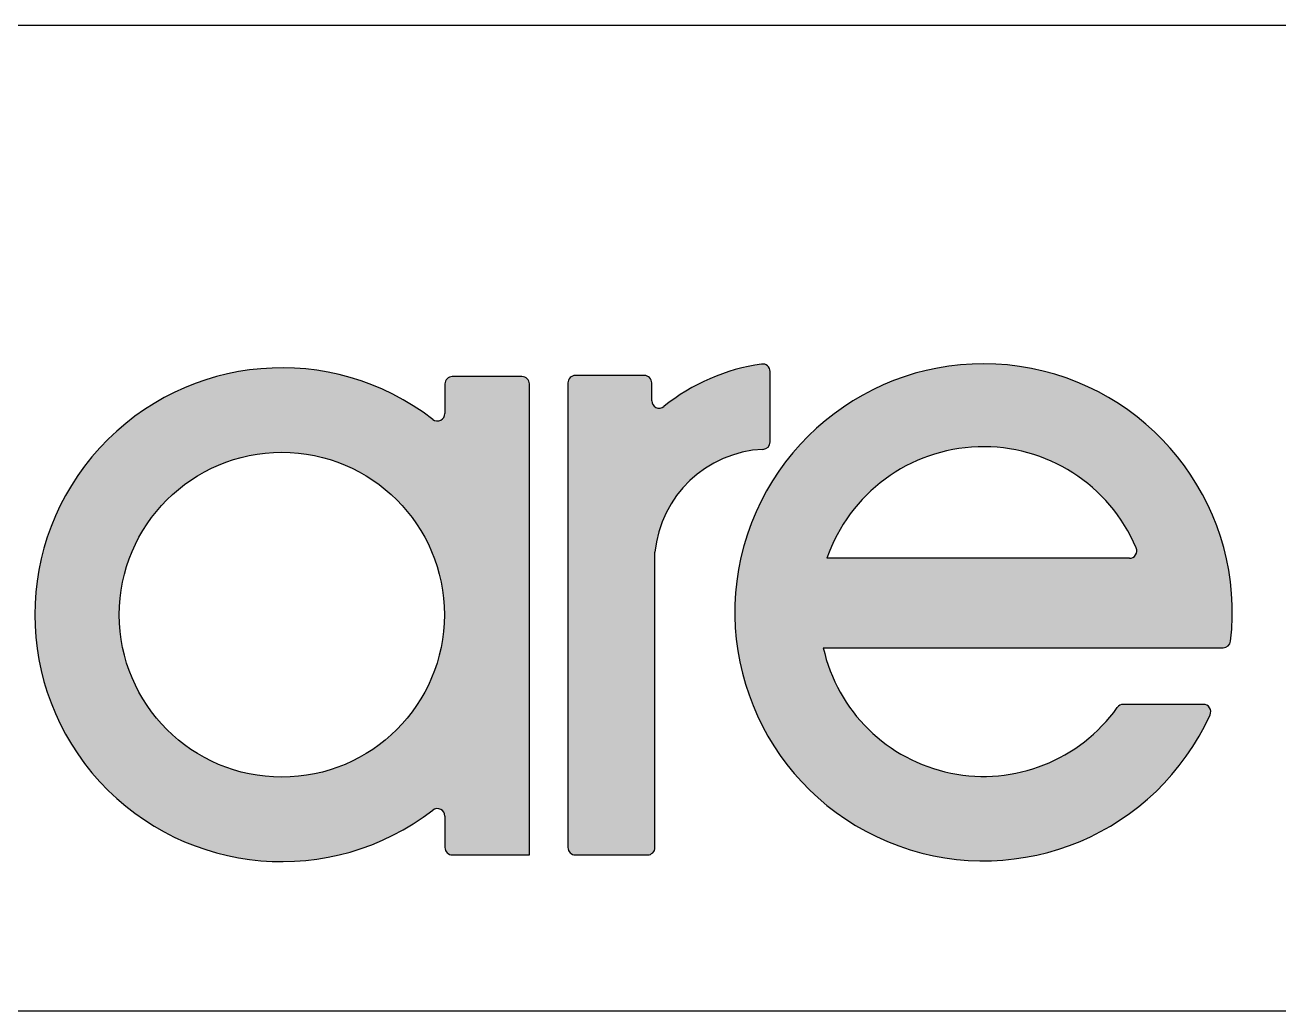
# Model space of a CAD drawing. Header units: millimetres. Extents: x 0.3 to 35.7, y 0.3 to 23.
# Drawn here: x 27.453 to 28.63, y 4.404 to 5.33 of the extents above; entities that cross this region are included whole.
import ezdxf

# ---------------------------------------------------------------- set-up
doc = ezdxf.new("R2010")
doc.units = ezdxf.units.MM
doc.header["$LTSCALE"] = 0.0833333333
doc.layers.add('AM_VIS', color=179, linetype='Continuous', lineweight=35)
doc.layers.add('FORMAT', color=7, linetype='Continuous')
doc.layers.add('SLD-0', color=179, linetype='Continuous')

# ---------------------------------------------------------------- blocks, each defined once
blk = doc.blocks.new('Block2')
at = {"linetype": 'Continuous'}
h = blk.add_hatch(color=7, dxfattribs=at)
edge = h.paths.add_edge_path(flags=0)
edge.add_line((0.6250534808599717, 0.0022756707828501), (0.6492201475266388, 0.0022756707828501))
edge.add_arc((0.6492201475266388, 0.00477567078285), 0.0024999999999998, 270.0000000000008, 360.0000000000074)
edge.add_line((0.6517201475266384, 0.0047756707828502), (0.6517201475266384, 0.1038463735890333))
edge.add_arc((0.6897761578817735, 0.1001443237287176), 0.0382356521759262, 92.75434079769627, 174.4438074686473, ccw=False)
edge.add_arc((0.6878186549035984, 0.1408329159910274), 0.0024999999999998, 272.7543407976847, 359.9999999999874)
edge.add_line((0.690318654903598, 0.1408329159910268), (0.6903186549035986, 0.164469211373396))
edge.add_arc((0.6878186549035995, 0.1644692113733963), 0.0024999999999994, 359.9999999999938, 458.0998803388297)
edge.add_arc((0.6969570260137271, 0.1002587078785122), 0.0673575252812879, 98.09988033882456, 128.8459191946588)
edge.add_arc((0.6531404159259941, 0.1546662305095354), 0.0024999999999997, 180.0000000000064, 308.8459191946643, ccw=False)
edge.add_line((0.6506404159259945, 0.1546662305095351), (0.6506404159259945, 0.1606216787917392))
edge.add_arc((0.6481404159259943, 0.1606216787917395), 0.0025, 359.9999999999944, 449.9999999999855)
edge.add_line((0.6481404159259949, 0.1631216787917394), (0.6250534808599717, 0.1631216787917394))
edge.add_arc((0.6250534808599723, 0.1606216787917395), 0.0025, 90.00000000001273, 180.0000000000072)
edge.add_line((0.6225534808599721, 0.1606216787917392), (0.6225534808599721, 0.0047756707828502))
edge.add_arc((0.6250534808599723, 0.00477567078285), 0.0025, 179.9999999999934, 269.9999999999881)
at = {"layer": 'AM_VIS'}
h = blk.add_hatch(color=256, dxfattribs=at)
edge = h.paths.add_edge_path(flags=0)
edge.add_line((0.5812821705059343, 0.0153259525724226), (0.5812821705059343, 0.0047756707828502))
edge.add_arc((0.5837821705059346, 0.0047756707828502), 0.0025000000000002, 180, 270.0000000000008)
edge.add_line((0.5837821705059346, 0.0022756707828501), (0.6096155038392665, 0.0022756707828501))
edge.add_line((0.6096155038392665, 0.0022756707828501), (0.6096155038392665, 0.1602678276149743))
edge.add_arc((0.6071155038392669, 0.1602678276149746), 0.0024999999999996, 359.9999999999938, 450.0000000000008)
edge.add_line((0.6071155038392669, 0.1627678276149742), (0.5837821705059346, 0.1627678276149742))
edge.add_arc((0.5837821705059346, 0.1602678276149743), 0.0025, 90, 180)
edge.add_line((0.5812821705059343, 0.1602678276149743), (0.5812821705059343, 0.1503801207482751))
edge.add_arc((0.5787821705059342, 0.1503801207482754), 0.0024999999999997, 232.3187963888583, 359.99999999999363, ccw=False)
edge.add_arc((0.5266266859801947, 0.0828530366603494), 0.0828235117158958, 52.31879638884798, 307.6812036111525)
edge.add_arc((0.5787821705059342, 0.0153259525724229), 0.0024999999999999, -7.389644451905042e-12, 127.68120361114501, ccw=False)
edge = h.paths.add_edge_path(flags=0)
edge.add_arc((0.5266266859801947, 0.0828530366603494), 0.0544901783825612, 0, 360)
h = blk.add_hatch(color=256, dxfattribs=at)
edge = h.paths.add_edge_path(flags=0)
edge.add_arc((0.8087685374091264, 0.050296473293584), 0.0025000000000015, 90, 144.5563902822158)
edge.add_arc((0.7618918218926046, 0.0836637491114023), 0.0550395651106161, 192.4666446795565, 324.5563902822139, ccw=False)
edge.add_line((0.7081499882235709, 0.0717822912271428), (0.842218741108342, 0.0717822912271428))
edge.add_arc((0.8422187411083415, 0.074282291227143), 0.0025000000000003, 270.0000000000135, 353.3385492886139)
edge.add_arc((0.7618918218926046, 0.0836637491114023), 0.0833728984439516, 353.3385492886076, 695.6324183235639)
edge.add_arc((0.8355603403195653, 0.0502964732935852), 0.0025000000000001, 335.6324183235624, 450.0000000000008)
edge.add_line((0.8355603403195653, 0.0527964732935854), (0.8087685374091264, 0.0527964732935854))
edge = h.paths.add_edge_path(flags=0)
edge.add_arc((0.7618918218926046, 0.0836637491114023), 0.0555605173677652, 22.86650716329717, 160.9674877343753, ccw=False)
edge.add_arc((0.8107824572367742, 0.104282291227142), 0.0024999999999995, -89.99999999998812, 22.86650716330331, ccw=False)
edge.add_line((0.8107824572367748, 0.1017822912271427), (0.7093685934905569, 0.1017822912271436))
at = {"layer": 'SLD-0'}
for p, q in [((0.6903186549, 0.140832916), (0.6903186549, 0.1644692114)), ((0.5812821705, 0.1602678276), (0.5812821705, 0.1503801207)), ((0.6071155038, 0.1627678276), (0.5837821705, 0.1627678276)), ((0.6096155038, 0.0022756708), (0.6096155038, 0.1602678276)), ((0.6225534809, 0.1606216788), (0.6225534809, 0.0047756708)), ((0.6481404159, 0.1631216788), (0.6250534809, 0.1631216788)), ((0.6506404159, 0.1546662305), (0.6506404159, 0.1606216788)), ((0.6517201475, 0.0047756708), (0.6517201475, 0.1038463736)), ((0.8107824572, 0.1017822912), (0.7093685935, 0.1017822912)), ((0.7081499882, 0.0717822912), (0.8422187411, 0.0717822912)), ((0.8355603403, 0.0527964733), (0.8087685374, 0.0527964733)), ((0.5812821705, 0.0153259526), (0.5812821705, 0.0047756708)), ((0.5837821705, 0.0022756708), (0.6096155038, 0.0022756708)), ((0.6250534809, 0.0022756708), (0.6492201475, 0.0022756708))]:
    blk.add_line(p, q, dxfattribs=at)
blk.add_circle((0.526626686, 0.0828530367), 0.0544901783825613, dxfattribs=at)
for centre, radius, start, end in [((0.526626686, 0.0828530367), 0.082823511715896, 52.3187963888, 307.6812036112), ((0.696957026, 0.1002587079), 0.067357525281288, 98.0998803388, 128.8459191947), ((0.7618918219, 0.0836637491), 0.0833728984439517, 353.3385492886, 335.6324183236), ((0.6878186549, 0.1644692114), 0.0024999999999998, 360, 98.0998803388), ((0.5837821705, 0.1602678276), 0.0025000000000003, 90, 180), ((0.6071155038, 0.1602678276), 0.0024999999999996, 360, 90), ((0.6250534809, 0.1606216788), 0.0025000000000002, 90, 180), ((0.6481404159, 0.1606216788), 0.0025000000000003, 360, 90), ((0.6531404159, 0.1546662305), 0.0024999999999998, 180, 308.8459191947), ((0.5787821705, 0.1503801207), 0.0025000000000002, 232.3187963889, 360), ((0.6878186549, 0.140832916), 0.0025000000000001, 272.7543407977, 360), ((0.7618918219, 0.0836637491), 0.0555605173677666, 22.8665071633, 160.9674877344), ((0.6897761579, 0.1001443237), 0.0382356521759263, 92.7543407977, 174.4438074686), ((0.8107824572, 0.1042822912), 0.0024999999999996, 270, 22.8665071633), ((0.7618918219, 0.0836637491), 0.0550395651106182, 192.4666446796, 324.5563902822), ((0.8422187411, 0.0742822912), 0.0025000000000005, 270, 353.3385492886), ((0.8087685374, 0.0502964733), 0.0025000000000017, 90, 144.5563902822), ((0.8355603403, 0.0502964733), 0.0025000000000002, 335.6324183236, 90), ((0.5787821705, 0.0153259526), 0.0025000000000002, 360, 127.6812036111), ((0.5837821705, 0.0047756708), 0.0025000000000003, 180, 270), ((0.6250534809, 0.0047756708), 0.0025000000000002, 180, 270), ((0.6492201475, 0.0047756708), 0.0024999999999999, 270, 0)]:
    blk.add_arc(centre, radius, start, end, dxfattribs=at)
blk = doc.blocks.new('Creare PDM Title Block')
at = {"layer": 'FORMAT'}
for p, q in [((25.4, 5.3299978109), (45.5071109674, 5.3299978109)), ((36.5125, 4.4039561442), (45.5083333333, 4.4039561442))]:
    blk.add_line(p, q, dxfattribs=at)

msp = doc.modelspace()

# ---------------------------------------------------------------- block references
at = {"color": 7, "linetype": 'Continuous'}
msp.add_blockref('Creare PDM Title Block', (-10.5819741205, -1.969e-06), dxfattribs=at)
at = {"color": 7, "linetype": 'Continuous', "xscale": 2.8, "yscale": 2.8, "zscale": 2.8}
msp.add_blockref('Block2', (26.2193162957, 4.5441198861), dxfattribs=at)

doc.saveas('drawing.dxf')
